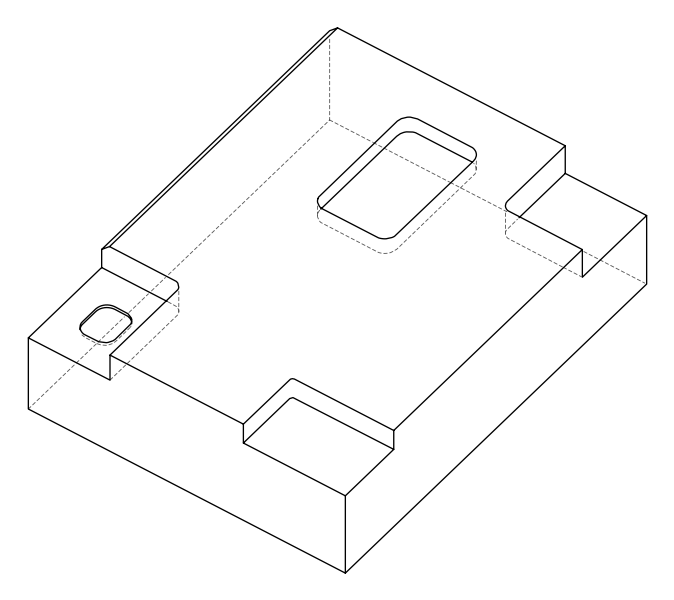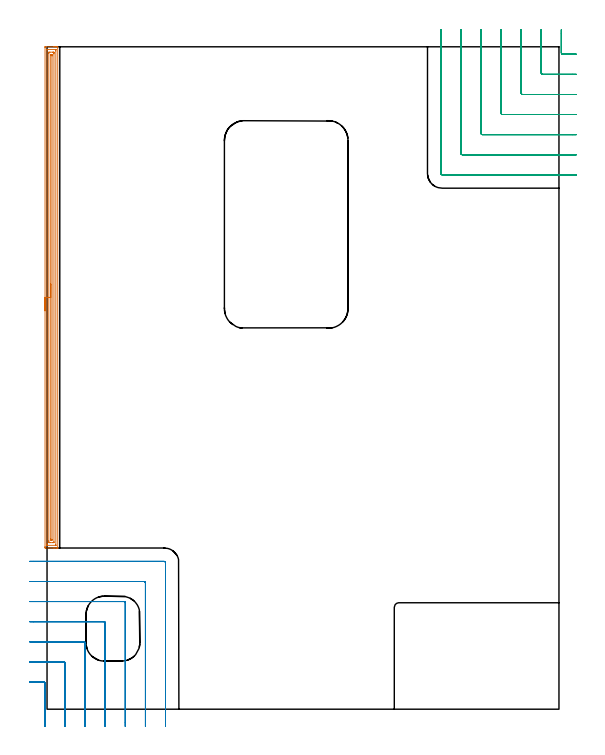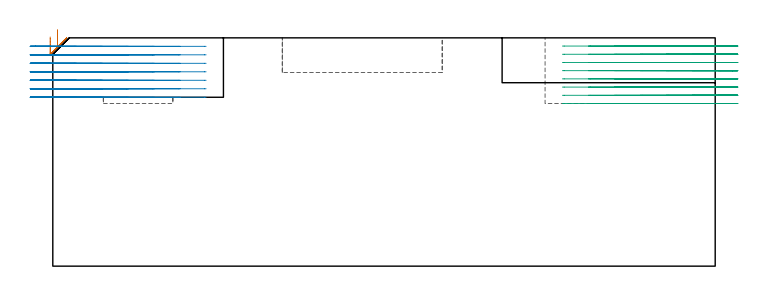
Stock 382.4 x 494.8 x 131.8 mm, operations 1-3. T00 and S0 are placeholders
(PLAN: 6 operations, 4 tool changes, 143 min)
(1 AREA_MILL | FG_CHAMFER_SURFACE | UGT0205_001 | 12.18 min | 17132 mm3)
(2 MILL_CORNER_NOTCH_RECTANGULAR | CORNER_NOTCH_RECTANGULAR | UGT0201_094 | Follow Part, ap 5, ae 75% | 14.53 min | 405672 mm3)
(3 MILL_CORNER_NOTCH_RECTANGULAR_1 | CORNER_NOTCH_RECTANGULAR_1 | UGT0201_094 | Follow Part, ap 5, ae 75% | 14.87 min | 392076 mm3)
(4 MILL_CORNER_NOTCH_RECTANGULAR_2 | CORNER_NOTCH_RECTANGULAR_2 | NXT0201_008 | Follow Part, ap 1.5, ae 75% | 94.08 min | 253235 mm3)
(5 MILL_RECTANGULAR_POCKET | POCKET_RECTANGULAR_STRAIGHT | UGT0201_109 | Follow Part, ap 6.35, ae 75% | 6.93 min | 282475 mm3)
(6 MILL_RECTANGULAR_POCKET_1 | POCKET_RECTANGULAR_STRAIGHT_1 | UGT0201_094 | Follow Part, ap 5, ae 75% | 0.41 min | 6420 mm3)
(TOOL UGT0205_001 | Chamfer Mill 20 x 3 x 45 deg. | D20 FL50 Z2)
(TOOL UGT0201_094 | End mill 20 mm | D20 FL38 Z4)
(TOOL NXT0201_008 | ENDMILL 6mm [2P460-0600-NA 1630] | D6 FL26 Z6)
(TOOL UGT0201_109 | End Mill 25.4 mm | D25.4 FL25 Z2)
(OP 1 AREA_MILL)
G17 G21 G94 G90
T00 M6
G54
G17 G0 G90 X-1.5 Y297.6 S1061 M3
G43 Z141.8 H0
Z132.3
G94 G1 Y297.638 Z131.429 F250.
Y297.752 Z130.564
Y297.941 Z129.712
Y298.203 Z128.88
Y298.537 Z128.074
Y298.94 Z127.3
Y299.408 Z126.564
Y299.94 Z125.872
Y300.529 Z125.229
Y301.172 Z124.64
Y301.864 Z124.109
Y302.6 Z123.64
Y303.374 Z123.237
Y304.18 Z122.903
Y305.012 Z122.641
Y305.864 Z122.452
Y306.728 Z122.338
Y307.6 Z122.3
Y494.19
X-1.495 Y494.71 Z122.303
X-1.492 Y494.79 Z122.306
X-1.406 Y494.8 Z122.391
X5.002 Z128.795
X5.556 Z129.353
X5.877 Z129.673
X6.432 Z130.228
X6.753 Z130.548
X7.395 Z131.194
X7.728 Z131.527
X7.866 Y494.797 Z131.659
X7.998 Y494.79 Z131.788
X8. Y494.636 Z131.8
Y120.564
X7.998 Y120.41 Z131.789
X7.866 Y120.403 Z131.658
X7.728 Y120.4 Z131.527
X7.395 Z131.194
X6.753 Z130.548
X5.556 Z129.353
X5.002 Z128.795
X-1.06 Z122.738
X-1.129 Y120.401 Z122.669
X-1.492 Y120.41 Z122.305
X-1.496 Y120.635 Z122.302
X-1.499 Y121.01 Z122.301
X-1.5 Y121.389 Z122.3
Y307.6
X-0.086 Z123.714
X-0.085 Y492.404 Z123.715
X-0.084 Y492.766 Z123.716
X-0.082 Y492.787 Z123.718
X-0.08 Y492.79 Z123.72
X-0.066 Y492.794 Z123.734
X0.002 Y492.798 Z123.802
X0.106 Y492.8 Z123.906
X0.235 Z124.035
X6.366 Y492.799 Z130.166
X6.526 Y492.796 Z130.326
X6.555 Y492.793 Z130.355
X6.579 Y492.788 Z130.379
X6.58 Y492.752 Z130.38
X6.584 Y492.576 Z130.384
X6.585 Y492.404 Z130.385
X6.586 Y491.682 Z130.386
Y122.796
X6.584 Y122.435 Z130.384
X6.582 Y122.413 Z130.382
X6.58 Y122.41 Z130.38
X6.566 Y122.406 Z130.366
X6.498 Y122.402 Z130.298
X6.394 Y122.401 Z130.194
X6.265 Y122.4 Z130.065
X0.135 Y122.401 Z123.935
X-0.026 Y122.404 Z123.774
X-0.055 Y122.407 Z123.745
X-0.079 Y122.412 Z123.721
X-0.08 Y122.448 Z123.72
X-0.084 Y122.624 Z123.716
X-0.085 Y122.796 Z123.715
X-0.086 Y123.518 Z123.714
Y307.6
X1.329 Z125.129
Y489.899
X1.334 Y490.619 Z125.134
X1.336 Y490.785 Z125.136
X1.499 Y490.79 Z125.299
X2.198 Y490.799 Z125.998
X4.126 Y490.8 Z127.926
X4.826 Y490.797 Z128.626
X5.002 Y490.791 Z128.802
X5.165 Y490.783 Z128.965
X5.168 Y490.619 Z128.968
X5.17 Y490.447 Z128.97
X5.171 Y489.726 Z128.971
Y489.553
Y125.301
X5.166 Y124.581 Z128.966
X5.164 Y124.415 Z128.964
X5.002 Y124.41 Z128.802
X4.303 Y124.401 Z128.103
X2.374 Y124.4 Z126.174
X1.674 Y124.403 Z125.474
X1.499 Y124.409 Z125.299
X1.335 Y124.417 Z125.135
X1.332 Y124.581 Z125.132
X1.33 Y124.753 Z125.13
X1.329 Y125.474 Z125.129
Y125.647
Y307.6
X2.743 Z126.543
Y488.457
X2.746 Y488.63 Z126.546
X2.75 Y488.766 Z126.55
X2.755 Y488.791 Z126.555
X2.776 Y488.794 Z126.576
X2.829 Y488.797 Z126.629
X3.25 Y488.8 Z127.05
X3.283 Z127.083
X3.667 Y488.79 Z127.467
X3.751 Y488.784 Z127.551
X3.754 Y488.727 Z127.554
X3.756 Y488.666 Z127.556
X3.757 Y488.316 Z127.557
Y487.941
Y126.743
X3.754 Y126.57 Z127.554
X3.75 Y126.434 Z127.55
X3.745 Y126.409 Z127.545
X3.724 Y126.406 Z127.524
X3.671 Y126.403 Z127.471
X3.25 Y126.4 Z127.05
X3.217 Z127.017
X2.833 Y126.41 Z126.633
X2.749 Y126.416 Z126.549
X2.746 Y126.473 Z126.546
X2.744 Y126.534 Z126.544
X2.743 Y126.884 Z126.543
Y127.259
Y307.6
Y308.472 Z126.581
Y309.337 Z126.695
Y310.188 Z126.884
Y311.02 Z127.146
Y311.826 Z127.48
Y312.6 Z127.883
Y313.336 Z128.351
Y314.028 Z128.882
Y314.671 Z129.472
Y315.26 Z130.115
Y315.792 Z130.807
Y316.26 Z131.543
Y316.663 Z132.317
Y316.997 Z133.123
Y317.259 Z133.955
Y317.448 Z134.806
Y317.562 Z135.671
Y317.6 Z136.543
G0 Z141.8
M5
M2
(OP 2 MILL_CORNER_NOTCH_RECTANGULAR)
G17 G21 G94 G90
T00 M6
G54
G17 G0 G90 X-1.5 Y-12.887 S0 M3
G43 Z141.8 H0
Z126.9
G94 G1 Y-9.887 F250.
Y19.407 F500.
G3 X-2.493 Y20.4 R1.
G1 X-10.
X-13. F250.
G0 Z141.8
X13.5 Y-13.
Z126.9
G1 Y-10.
Y34.407 F500.
G3 X12.507 Y35.4 R1.
G1 X-10.
X-13. F250.
G0 Z141.8
X28.5 Y-13.
Z126.9
G1 Y-10.
Y49.406 F500.
G3 X27.506 Y50.4 R1.
G1 X-10.
X-13. F250.
G0 Z141.8
X43.5 Y-13.
Z126.9
G1 Y-10.
Y64.406 F500.
G3 X42.506 Y65.4 R1.
G1 X-10.
X-13. F250.
G0 Z141.8
X58.5 Y-13.
Z126.9
G1 Y-10.
Y79.406 F500.
G3 X57.506 Y80.4 R1.
G1 X-10.
X-13. F250.
G0 Z141.8
X73.5 Y-13.
Z126.9
G1 Y-10.
Y94.405 F500.
G3 X72.505 Y95.4 R1.
G1 X-10.
X-13. F250.
G0 Z141.8
X88.5 Y-13.
Z126.9
G1 Y-10.
Y109.405 F500.
G3 X87.505 Y110.4 R1.
G1 X-10.
X-13. F250.
G0 Z141.8
X-1.5 Y-12.887
Z122.
G1 Y-9.887
Y19.407 F500.
G3 X-2.493 Y20.4 R1.
G1 X-10.
X-13. F250.
G0 Z141.8
X13.5 Y-13.
Z122.
G1 Y-10.
Y34.407 F500.
G3 X12.507 Y35.4 R1.
G1 X-10.
X-13. F250.
G0 Z141.8
X28.5 Y-13.
Z122.
G1 Y-10.
Y49.406 F500.
G3 X27.506 Y50.4 R1.
G1 X-10.
X-13. F250.
G0 Z141.8
X43.5 Y-13.
Z122.
G1 Y-10.
Y64.406 F500.
G3 X42.506 Y65.4 R1.
G1 X-10.
X-13. F250.
G0 Z141.8
X58.5 Y-13.
Z122.
G1 Y-10.
Y79.406 F500.
G3 X57.506 Y80.4 R1.
G1 X-10.
X-13. F250.
G0 Z141.8
X73.5 Y-13.
Z122.
G1 Y-10.
Y94.405 F500.
G3 X72.505 Y95.4 R1.
G1 X-10.
X-13. F250.
G0 Z141.8
X88.5 Y-13.
Z122.
G1 Y-10.
Y109.405 F500.
G3 X87.505 Y110.4 R1.
G1 X-10.
X-13. F250.
G0 Z141.8
X-1.5 Y-12.887
Z117.1
G1 Y-9.887
Y19.407 F500.
G3 X-2.493 Y20.4 R1.
G1 X-10.
X-13. F250.
G0 Z141.8
X13.5 Y-13.
Z117.1
G1 Y-10.
Y34.407 F500.
G3 X12.507 Y35.4 R1.
G1 X-10.
X-13. F250.
G0 Z141.8
X28.5 Y-13.
Z117.1
G1 Y-10.
Y49.406 F500.
G3 X27.506 Y50.4 R1.
G1 X-10.
X-13. F250.
G0 Z141.8
X43.5 Y-13.
Z117.1
G1 Y-10.
Y64.406 F500.
G3 X42.506 Y65.4 R1.
G1 X-10.
X-13. F250.
G0 Z141.8
X58.5 Y-13.
Z117.1
G1 Y-10.
Y79.406 F500.
G3 X57.506 Y80.4 R1.
G1 X-10.
X-13. F250.
G0 Z141.8
X73.5 Y-13.
Z117.1
G1 Y-10.
Y94.405 F500.
G3 X72.505 Y95.4 R1.
G1 X-10.
X-13. F250.
G0 Z141.8
X88.5 Y-13.
Z117.1
G1 Y-10.
Y109.405 F500.
G3 X87.505 Y110.4 R1.
G1 X-10.
X-13. F250.
G0 Z141.8
X-1.5 Y-12.887
Z112.2
G1 Y-9.887
Y19.407 F500.
G3 X-2.493 Y20.4 R1.
G1 X-10.
X-13. F250.
G0 Z141.8
X13.5 Y-13.
Z112.2
G1 Y-10.
Y34.407 F500.
G3 X12.507 Y35.4 R1.
G1 X-10.
X-13. F250.
G0 Z141.8
X28.5 Y-13.
Z112.2
G1 Y-10.
Y49.406 F500.
G3 X27.506 Y50.4 R1.
G1 X-10.
X-13. F250.
G0 Z141.8
X43.5 Y-13.
Z112.2
G1 Y-10.
Y64.406 F500.
G3 X42.506 Y65.4 R1.
G1 X-10.
X-13. F250.
G0 Z141.8
X58.5 Y-13.
Z112.2
G1 Y-10.
Y79.406 F500.
G3 X57.506 Y80.4 R1.
G1 X-10.
X-13. F250.
G0 Z141.8
X73.5 Y-13.
Z112.2
G1 Y-10.
Y94.405 F500.
G3 X72.505 Y95.4 R1.
G1 X-10.
X-13. F250.
G0 Z141.8
X88.5 Y-13.
Z112.2
G1 Y-10.
Y109.405 F500.
G3 X87.505 Y110.4 R1.
G1 X-10.
X-13. F250.
G0 Z141.8
X-1.5 Y-12.887
Z107.3
G1 Y-9.887
Y19.407 F500.
G3 X-2.493 Y20.4 R1.
G1 X-10.
X-13. F250.
G0 Z141.8
X13.5 Y-13.
Z107.3
G1 Y-10.
Y34.407 F500.
G3 X12.507 Y35.4 R1.
G1 X-10.
X-13. F250.
G0 Z141.8
X28.5 Y-13.
Z107.3
G1 Y-10.
Y49.406 F500.
G3 X27.506 Y50.4 R1.
G1 X-10.
X-13. F250.
G0 Z141.8
X43.5 Y-13.
Z107.3
G1 Y-10.
Y64.406 F500.
G3 X42.506 Y65.4 R1.
G1 X-10.
X-13. F250.
G0 Z141.8
X58.5 Y-13.
Z107.3
G1 Y-10.
Y79.406 F500.
G3 X57.506 Y80.4 R1.
G1 X-10.
X-13. F250.
G0 Z141.8
X73.5 Y-13.
Z107.3
G1 Y-10.
Y94.405 F500.
G3 X72.505 Y95.4 R1.
G1 X-10.
X-13. F250.
G0 Z141.8
X88.5 Y-13.
Z107.3
G1 Y-10.
Y109.405 F500.
G3 X87.505 Y110.4 R1.
G1 X-10.
X-13. F250.
G0 Z141.8
X-1.5 Y-12.887
Z102.4
G1 Y-9.887
Y19.407 F500.
G3 X-2.493 Y20.4 R1.
G1 X-10.
X-13. F250.
G0 Z141.8
X13.5 Y-13.
Z102.4
G1 Y-10.
Y34.407 F500.
G3 X12.507 Y35.4 R1.
G1 X-10.
X-13. F250.
G0 Z141.8
X28.5 Y-13.
Z102.4
G1 Y-10.
Y49.406 F500.
G3 X27.506 Y50.4 R1.
G1 X-10.
X-13. F250.
G0 Z141.8
X43.5 Y-13.
Z102.4
G1 Y-10.
Y64.406 F500.
G3 X42.506 Y65.4 R1.
G1 X-10.
X-13. F250.
G0 Z141.8
X58.5 Y-13.
Z102.4
G1 Y-10.
Y79.406 F500.
G3 X57.506 Y80.4 R1.
G1 X-10.
X-13. F250.
G0 Z141.8
X73.5 Y-13.
Z102.4
G1 Y-10.
Y94.405 F500.
G3 X72.505 Y95.4 R1.
G1 X-10.
X-13. F250.
G0 Z141.8
X88.5 Y-13.
Z102.4
G1 Y-10.
Y109.405 F500.
G3 X87.505 Y110.4 R1.
G1 X-10.
X-13. F250.
G0 Z141.8
X-1.5 Y-12.887
Z97.5
G1 Y-9.887
Y19.407 F500.
G3 X-2.493 Y20.4 R1.
G1 X-10.
X-13. F250.
G0 Z141.8
X13.5 Y-13.
Z97.5
G1 Y-10.
Y34.407 F500.
G3 X12.507 Y35.4 R1.
G1 X-10.
X-13. F250.
G0 Z141.8
X28.5 Y-13.
Z97.5
G1 Y-10.
Y49.406 F500.
G3 X27.506 Y50.4 R1.
G1 X-10.
X-13. F250.
G0 Z141.8
X43.5 Y-13.
Z97.5
G1 Y-10.
Y64.406 F500.
G3 X42.506 Y65.4 R1.
G1 X-10.
X-13. F250.
G0 Z141.8
X58.5 Y-13.
Z97.5
G1 Y-10.
Y79.406 F500.
G3 X57.506 Y80.4 R1.
G1 X-10.
X-13. F250.
G0 Z141.8
X73.5 Y-13.
Z97.5
G1 Y-10.
Y94.405 F500.
G3 X72.505 Y95.4 R1.
G1 X-10.
X-13. F250.
G0 Z141.8
X88.5 Y-13.
Z97.5
G1 Y-10.
Y109.405 F500.
G3 X87.505 Y110.4 R1.
G1 X-10.
X-13. F250.
G0 Z141.8
M5
M2
(OP 3 MILL_CORNER_NOTCH_RECTANGULAR_1)
G17 G21 G94 G90
T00 M6
G54
G17 G0 G90 X384.2 Y507.637 S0 M3
G43 Z141.8 H0
Z127.062
G94 G1 Y504.637 F250.
Y490.193 F500.
G3 X385.193 Y489.2 R1.
G1 X392.4
X395.4 F250.
G0 Z141.8
X369.2 Y507.8
Z127.062
G1 Y504.8
Y475.193 F500.
G3 X370.193 Y474.2 R1.
G1 X392.4
X395.4 F250.
G0 Z141.8
X354.2 Y507.8
Z127.062
G1 Y504.8
Y460.194 F500.
G3 X355.194 Y459.2 R1.
G1 X392.4
X395.4 F250.
G0 Z141.8
X339.2 Y507.8
Z127.062
G1 Y504.8
Y445.194 F500.
G3 X340.194 Y444.2 R1.
G1 X392.4
X395.4 F250.
G0 Z141.8
X324.2 Y507.8
Z127.062
G1 Y504.8
Y430.194 F500.
G3 X325.194 Y429.2 R1.
G1 X392.4
X395.4 F250.
G0 Z141.8
X309.2 Y507.8
Z127.062
G1 Y504.8
Y415.195 F500.
G3 X310.195 Y414.2 R1.
G1 X392.4
X395.4 F250.
G0 Z141.8
X294.2 Y507.8
Z127.062
G1 Y504.8
Y400.195 F500.
G3 X295.195 Y399.2 R1.
G1 X392.4
X395.4 F250.
G0 Z141.8
X384.2 Y507.637
Z122.325
G1 Y504.637
Y490.193 F500.
G3 X385.193 Y489.2 R1.
G1 X392.4
X395.4 F250.
G0 Z141.8
X369.2 Y507.8
Z122.325
G1 Y504.8
Y475.193 F500.
G3 X370.193 Y474.2 R1.
G1 X392.4
X395.4 F250.
G0 Z141.8
X354.2 Y507.8
Z122.325
G1 Y504.8
Y460.194 F500.
G3 X355.194 Y459.2 R1.
G1 X392.4
X395.4 F250.
G0 Z141.8
X339.2 Y507.8
Z122.325
G1 Y504.8
Y445.194 F500.
G3 X340.194 Y444.2 R1.
G1 X392.4
X395.4 F250.
G0 Z141.8
X324.2 Y507.8
Z122.325
G1 Y504.8
Y430.194 F500.
G3 X325.194 Y429.2 R1.
G1 X392.4
X395.4 F250.
G0 Z141.8
X309.2 Y507.8
Z122.325
G1 Y504.8
Y415.195 F500.
G3 X310.195 Y414.2 R1.
G1 X392.4
X395.4 F250.
G0 Z141.8
X294.2 Y507.8
Z122.325
G1 Y504.8
Y400.195 F500.
G3 X295.195 Y399.2 R1.
G1 X392.4
X395.4 F250.
G0 Z141.8
X384.2 Y507.637
Z117.587
G1 Y504.637
Y490.193 F500.
G3 X385.193 Y489.2 R1.
G1 X392.4
X395.4 F250.
G0 Z141.8
X369.2 Y507.8
Z117.587
G1 Y504.8
Y475.193 F500.
G3 X370.193 Y474.2 R1.
G1 X392.4
X395.4 F250.
G0 Z141.8
X354.2 Y507.8
Z117.587
G1 Y504.8
Y460.194 F500.
G3 X355.194 Y459.2 R1.
G1 X392.4
X395.4 F250.
G0 Z141.8
X339.2 Y507.8
Z117.587
G1 Y504.8
Y445.194 F500.
G3 X340.194 Y444.2 R1.
G1 X392.4
X395.4 F250.
G0 Z141.8
X324.2 Y507.8
Z117.587
G1 Y504.8
Y430.194 F500.
G3 X325.194 Y429.2 R1.
G1 X392.4
X395.4 F250.
G0 Z141.8
X309.2 Y507.8
Z117.587
G1 Y504.8
Y415.195 F500.
G3 X310.195 Y414.2 R1.
G1 X392.4
X395.4 F250.
G0 Z141.8
X294.2 Y507.8
Z117.587
G1 Y504.8
Y400.195 F500.
G3 X295.195 Y399.2 R1.
G1 X392.4
X395.4 F250.
G0 Z141.8
X384.2 Y507.637
Z112.85
G1 Y504.637
Y490.193 F500.
G3 X385.193 Y489.2 R1.
G1 X392.4
X395.4 F250.
G0 Z141.8
X369.2 Y507.8
Z112.85
G1 Y504.8
Y475.193 F500.
G3 X370.193 Y474.2 R1.
G1 X392.4
X395.4 F250.
G0 Z141.8
X354.2 Y507.8
Z112.85
G1 Y504.8
Y460.194 F500.
G3 X355.194 Y459.2 R1.
G1 X392.4
X395.4 F250.
G0 Z141.8
X339.2 Y507.8
Z112.85
G1 Y504.8
Y445.194 F500.
G3 X340.194 Y444.2 R1.
G1 X392.4
X395.4 F250.
G0 Z141.8
X324.2 Y507.8
Z112.85
G1 Y504.8
Y430.194 F500.
G3 X325.194 Y429.2 R1.
G1 X392.4
X395.4 F250.
G0 Z141.8
X309.2 Y507.8
Z112.85
G1 Y504.8
Y415.195 F500.
G3 X310.195 Y414.2 R1.
G1 X392.4
X395.4 F250.
G0 Z141.8
X294.2 Y507.8
Z112.85
G1 Y504.8
Y400.195 F500.
G3 X295.195 Y399.2 R1.
G1 X392.4
X395.4 F250.
G0 Z141.8
X384.2 Y507.637
Z108.112
G1 Y504.637
Y490.193 F500.
G3 X385.193 Y489.2 R1.
G1 X392.4
X395.4 F250.
G0 Z141.8
X369.2 Y507.8
Z108.112
G1 Y504.8
Y475.193 F500.
G3 X370.193 Y474.2 R1.
G1 X392.4
X395.4 F250.
G0 Z141.8
X354.2 Y507.8
Z108.112
G1 Y504.8
Y460.194 F500.
G3 X355.194 Y459.2 R1.
G1 X392.4
X395.4 F250.
G0 Z141.8
X339.2 Y507.8
Z108.112
G1 Y504.8
Y445.194 F500.
G3 X340.194 Y444.2 R1.
G1 X392.4
X395.4 F250.
G0 Z141.8
X324.2 Y507.8
Z108.112
G1 Y504.8
Y430.194 F500.
G3 X325.194 Y429.2 R1.
G1 X392.4
X395.4 F250.
G0 Z141.8
X309.2 Y507.8
Z108.112
G1 Y504.8
Y415.195 F500.
G3 X310.195 Y414.2 R1.
G1 X392.4
X395.4 F250.
G0 Z141.8
X294.2 Y507.8
Z108.112
G1 Y504.8
Y400.195 F500.
G3 X295.195 Y399.2 R1.
G1 X392.4
X395.4 F250.
G0 Z141.8
X384.2 Y507.637
Z103.375
G1 Y504.637
Y490.193 F500.
G3 X385.193 Y489.2 R1.
G1 X392.4
X395.4 F250.
G0 Z141.8
X369.2 Y507.8
Z103.375
G1 Y504.8
Y475.193 F500.
G3 X370.193 Y474.2 R1.
G1 X392.4
X395.4 F250.
G0 Z141.8
X354.2 Y507.8
Z103.375
G1 Y504.8
Y460.194 F500.
G3 X355.194 Y459.2 R1.
G1 X392.4
X395.4 F250.
G0 Z141.8
X339.2 Y507.8
Z103.375
G1 Y504.8
Y445.194 F500.
G3 X340.194 Y444.2 R1.
G1 X392.4
X395.4 F250.
G0 Z141.8
X324.2 Y507.8
Z103.375
G1 Y504.8
Y430.194 F500.
G3 X325.194 Y429.2 R1.
G1 X392.4
X395.4 F250.
G0 Z141.8
X309.2 Y507.8
Z103.375
G1 Y504.8
Y415.195 F500.
G3 X310.195 Y414.2 R1.
G1 X392.4
X395.4 F250.
G0 Z141.8
X294.2 Y507.8
Z103.375
G1 Y504.8
Y400.195 F500.
G3 X295.195 Y399.2 R1.
G1 X392.4
X395.4 F250.
G0 Z141.8
X384.2 Y507.637
Z98.637
G1 Y504.637
Y490.193 F500.
G3 X385.193 Y489.2 R1.
G1 X392.4
X395.4 F250.
G0 Z141.8
X369.2 Y507.8
Z98.637
G1 Y504.8
Y475.193 F500.
G3 X370.193 Y474.2 R1.
G1 X392.4
X395.4 F250.
G0 Z141.8
X354.2 Y507.8
Z98.637
G1 Y504.8
Y460.194 F500.
G3 X355.194 Y459.2 R1.
G1 X392.4
X395.4 F250.
G0 Z141.8
X339.2 Y507.8
Z98.637
G1 Y504.8
Y445.194 F500.
G3 X340.194 Y444.2 R1.
G1 X392.4
X395.4 F250.
G0 Z141.8
X324.2 Y507.8
Z98.637
G1 Y504.8
Y430.194 F500.
G3 X325.194 Y429.2 R1.
G1 X392.4
X395.4 F250.
G0 Z141.8
X309.2 Y507.8
Z98.637
G1 Y504.8
Y415.195 F500.
G3 X310.195 Y414.2 R1.
G1 X392.4
X395.4 F250.
G0 Z141.8
X294.2 Y507.8
Z98.637
G1 Y504.8
Y400.195 F500.
G3 X295.195 Y399.2 R1.
G1 X392.4
X395.4 F250.
G0 Z141.8
X384.2 Y507.637
Z93.9
G1 Y504.637
Y490.193 F500.
G3 X385.193 Y489.2 R1.
G1 X392.4
X395.4 F250.
G0 Z141.8
X369.2 Y507.8
Z93.9
G1 Y504.8
Y475.193 F500.
G3 X370.193 Y474.2 R1.
G1 X392.4
X395.4 F250.
G0 Z141.8
X354.2 Y507.8
Z93.9
G1 Y504.8
Y460.194 F500.
G3 X355.194 Y459.2 R1.
G1 X392.4
X395.4 F250.
G0 Z141.8
X339.2 Y507.8
Z93.9
G1 Y504.8
Y445.194 F500.
G3 X340.194 Y444.2 R1.
G1 X392.4
X395.4 F250.
G0 Z141.8
X324.2 Y507.8
Z93.9
G1 Y504.8
Y430.194 F500.
G3 X325.194 Y429.2 R1.
G1 X392.4
X395.4 F250.
G0 Z141.8
X309.2 Y507.8
Z93.9
G1 Y504.8
Y415.195 F500.
G3 X310.195 Y414.2 R1.
G1 X392.4
X395.4 F250.
G0 Z141.8
X294.2 Y507.8
Z93.9
G1 Y504.8
Y400.195 F500.
G3 X295.195 Y399.2 R1.
G1 X392.4
X395.4 F250.
G0 Z141.8
M5
M2
